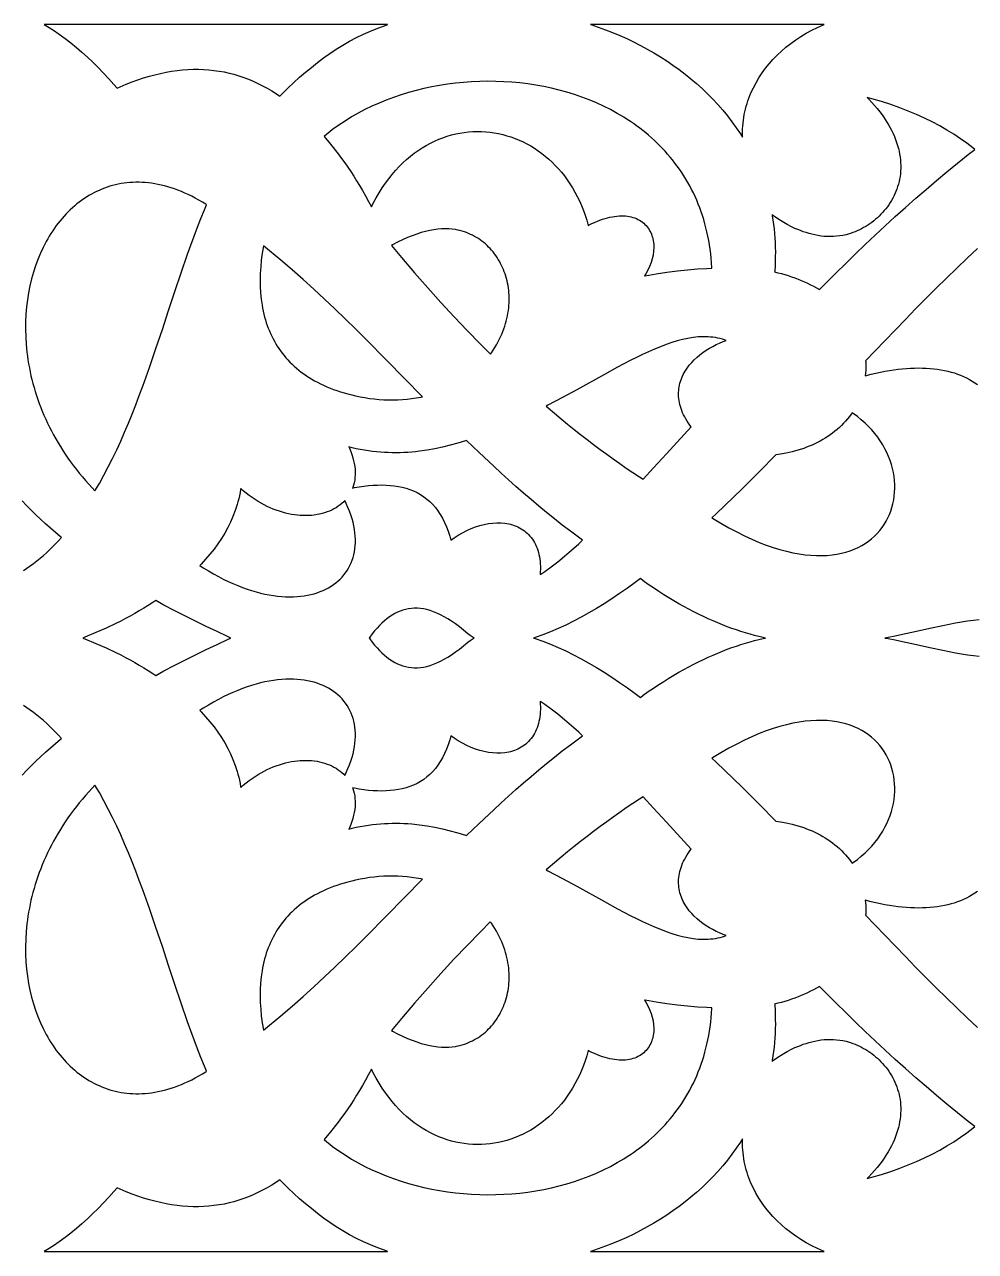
# Model space of a CAD drawing. Extents: x -340 to 340, y -265 to 265.
# Drawn here: x 3.8 to 50, y -214.8 to -155.2 of the extents above; entities that cross this region are included whole.
import ezdxf

# ---------------------------------------------------------------- set-up
doc = ezdxf.new("R2010")
doc.units = 0
doc.layers.add('LAYER_1', color=18, linetype='CONTINUOUS')

msp = doc.modelspace()

# ---------------------------------------------------------------- linework, layer by layer
at = {"layer": 'LAYER_1'}
for points in [[(21.424, -155.202), (4.742, -155.202), (4.91, -155.301), (5.197, -155.483), (5.481, -155.676), (5.761, -155.88), (6.037, -156.093), (6.31, -156.315), (6.58, -156.547), (6.846, -156.788), (7.11, -157.037), (7.37, -157.295), (7.628, -157.56), (7.883, -157.833), (8.136, -158.114), (8.288, -158.288), (8.442, -158.22), (8.73, -158.101), (9.015, -157.99), (9.297, -157.889), (9.577, -157.797), (9.854, -157.714), (10.129, -157.64), (10.401, -157.575), (10.671, -157.519), (10.938, -157.473), (11.203, -157.435), (11.465, -157.407), (11.726, -157.388), (11.984, -157.377), (12.239, -157.376), (12.492, -157.384), (12.743, -157.401), (12.992, -157.427), (13.239, -157.462), (13.483, -157.505), (13.725, -157.558), (13.965, -157.62), (14.203, -157.69), (14.438, -157.77), (14.672, -157.858), (14.903, -157.955), (15.132, -158.06), (15.359, -158.174), (15.584, -158.297), (15.807, -158.428), (16.027, -158.568), (16.192, -158.679), (16.336, -158.534), (16.604, -158.273), (16.876, -158.017), (17.154, -157.766), (17.437, -157.521), (17.726, -157.282), (18.02, -157.05), (18.32, -156.826), (18.626, -156.61), (18.938, -156.403), (19.256, -156.205), (19.581, -156.017), (19.912, -155.839), (20.25, -155.673), (20.595, -155.518), (20.946, -155.375), (21.175, -155.29), (21.404, -155.209)], [(31.286, -155.202), (31.296, -155.205), (31.653, -155.325), (32.007, -155.454), (32.357, -155.59), (32.703, -155.735), (33.044, -155.887), (33.381, -156.048), (33.713, -156.216), (34.04, -156.392), (34.362, -156.576), (34.678, -156.767), (34.988, -156.966), (35.291, -157.173), (35.589, -157.387), (35.88, -157.608), (36.163, -157.837), (36.44, -158.073), (36.709, -158.316), (36.971, -158.567), (37.224, -158.824), (37.47, -159.089), (37.707, -159.36), (37.935, -159.639), (38.154, -159.924), (38.364, -160.216), (38.565, -160.514), (38.662, -160.67), (38.661, -160.56), (38.663, -160.417), (38.669, -160.275), (38.679, -160.134), (38.693, -159.994), (38.71, -159.855), (38.731, -159.716), (38.756, -159.579), (38.784, -159.443), (38.816, -159.308), (38.852, -159.174), (38.891, -159.041), (38.933, -158.91), (38.98, -158.778), (39.081, -158.523), (39.196, -158.272), (39.325, -158.026), (39.466, -157.787), (39.619, -157.554), (39.784, -157.327), (39.961, -157.107), (40.15, -156.895), (40.35, -156.69), (40.56, -156.492), (40.781, -156.302), (41.012, -156.121), (41.253, -155.948), (41.504, -155.783), (41.764, -155.627), (42.033, -155.481), (42.311, -155.344), (42.597, -155.216), (42.633, -155.202)], [(31.919, -159.168), (31.575, -159.011), (31.224, -158.864), (30.868, -158.729), (30.506, -158.604), (30.139, -158.491), (29.768, -158.389), (29.393, -158.297), (29.013, -158.217), (28.631, -158.147), (28.246, -158.089), (27.858, -158.041), (27.469, -158.004), (27.078, -157.978), (26.686, -157.963), (26.294, -157.959), (25.902, -157.965), (25.51, -157.982), (25.119, -158.01), (24.73, -158.049), (24.342, -158.098), (23.957, -158.158), (23.574, -158.229), (23.195, -158.31), (22.819, -158.402), (22.447, -158.504), (22.08, -158.616), (21.718, -158.739), (21.361, -158.872), (21.011, -159.016), (20.666, -159.17), (20.329, -159.334), (19.999, -159.509), (19.676, -159.693), (19.362, -159.888), (19.056, -160.093), (18.759, -160.308), (18.615, -160.419), (18.473, -160.532), (18.341, -160.641), (18.65, -161.02), (19.02, -161.49), (19.188, -161.71), (19.347, -161.925), (19.497, -162.137), (19.643, -162.349), (19.784, -162.565), (19.923, -162.787), (20.063, -163.018), (20.204, -163.262), (20.349, -163.521), (20.5, -163.799), (20.64, -164.065), (20.731, -163.884), (20.871, -163.626), (21.017, -163.378), (21.168, -163.14), (21.324, -162.912), (21.485, -162.695), (21.65, -162.488), (21.82, -162.291), (21.993, -162.104), (22.171, -161.927), (22.352, -161.76), (22.537, -161.603), (22.725, -161.456), (22.916, -161.319), (23.11, -161.191), (23.307, -161.073), (23.506, -160.965), (23.707, -160.866), (23.91, -160.777), (24.114, -160.698), (24.32, -160.628), (24.527, -160.567), (24.736, -160.516), (24.944, -160.474), (25.154, -160.441), (25.363, -160.417), (25.573, -160.402), (25.782, -160.396), (25.991, -160.4), (26.2, -160.411), (26.407, -160.432), (26.613, -160.461), (26.818, -160.499), (27.021, -160.546), (27.223, -160.601), (27.422, -160.664), (27.619, -160.735), (27.814, -160.815), (28.006, -160.902), (28.195, -160.998), (28.381, -161.102), (28.563, -161.213), (28.742, -161.332), (28.917, -161.459), (29.089, -161.594), (29.255, -161.736), (29.418, -161.885), (29.575, -162.042), (29.728, -162.206), (29.876, -162.377), (30.018, -162.556), (30.155, -162.741), (30.286, -162.934), (30.411, -163.133), (30.53, -163.339), (30.643, -163.551), (30.749, -163.77), (30.848, -163.996), (30.94, -164.228), (31.024, -164.467), (31.102, -164.711), (31.172, -164.963), (31.218, -164.938), (31.354, -164.872), (31.487, -164.811), (31.617, -164.756), (31.745, -164.707), (31.87, -164.663), (31.993, -164.624), (32.113, -164.59), (32.231, -164.562), (32.346, -164.538), (32.458, -164.52), (32.568, -164.506), (32.675, -164.498), (32.779, -164.494), (32.881, -164.495), (32.98, -164.5), (33.076, -164.511), (33.17, -164.525), (33.26, -164.545), (33.348, -164.569), (33.433, -164.597), (33.514, -164.629), (33.592, -164.666), (33.667, -164.707), (33.739, -164.752), (33.806, -164.8), (33.871, -164.852), (33.931, -164.908), (33.988, -164.967), (34.04, -165.029), (34.089, -165.095), (34.134, -165.162), (34.175, -165.233), (34.211, -165.306), (34.244, -165.381), (34.272, -165.458), (34.297, -165.537), (34.318, -165.617), (34.334, -165.699), (34.347, -165.783), (34.356, -165.868), (34.36, -165.954), (34.361, -166.043), (34.352, -166.218), (34.327, -166.398), (34.286, -166.581), (34.23, -166.764), (34.159, -166.948), (34.073, -167.131), (33.971, -167.314), (33.908, -167.411), (33.936, -167.405), (34.473, -167.311), (34.996, -167.232), (35.504, -167.166), (35.998, -167.114), (36.477, -167.075), (36.942, -167.048), (37.187, -167.04), (37.186, -167.011), (37.17, -166.784), (37.151, -166.559), (37.127, -166.339), (37.099, -166.121), (37.066, -165.906), (37.03, -165.694), (36.989, -165.485), (36.944, -165.279), (36.895, -165.076), (36.842, -164.877), (36.785, -164.68), (36.724, -164.486), (36.66, -164.295), (36.592, -164.107), (36.52, -163.922), (36.444, -163.74), (36.365, -163.561), (36.282, -163.385), (36.196, -163.212), (36.106, -163.041), (36.013, -162.874), (35.917, -162.709), (35.817, -162.548), (35.714, -162.389), (35.608, -162.233), (35.499, -162.08), (35.387, -161.929), (35.272, -161.782), (35.154, -161.638), (35.033, -161.496), (34.909, -161.357), (34.783, -161.221), (34.653, -161.088), (34.521, -160.957), (34.387, -160.83), (34.25, -160.705), (34.11, -160.583), (33.968, -160.464), (33.823, -160.347), (33.676, -160.234), (33.527, -160.123), (33.375, -160.015), (33.221, -159.91), (33.066, -159.807), (32.908, -159.708), (32.585, -159.517), (32.256, -159.337)], [(41.827, -167.767), (41.975, -167.841), (42.121, -167.917), (42.265, -167.997), (42.405, -168.079), (42.752, -167.73), (43.216, -167.266), (43.684, -166.804), (44.157, -166.344), (44.634, -165.886), (45.115, -165.43), (45.6, -164.978), (46.09, -164.529), (46.584, -164.084), (47.082, -163.643), (47.584, -163.208), (48.09, -162.777), (48.6, -162.353), (49.113, -161.935), (49.63, -161.523), (49.952, -161.273), (49.858, -161.196), (49.561, -160.969), (49.252, -160.748), (48.931, -160.534), (48.597, -160.328), (48.25, -160.128), (47.89, -159.935), (47.515, -159.75), (47.127, -159.573), (46.723, -159.404), (46.305, -159.242), (45.872, -159.089), (45.422, -158.944), (44.957, -158.808), (44.722, -158.746), (44.804, -158.829), (44.948, -158.982), (45.084, -159.135), (45.213, -159.287), (45.334, -159.439), (45.447, -159.591), (45.554, -159.742), (45.653, -159.893), (45.745, -160.043), (45.831, -160.192), (45.909, -160.341), (45.981, -160.489), (46.046, -160.637), (46.105, -160.783), (46.157, -160.929), (46.202, -161.074), (46.242, -161.217), (46.276, -161.36), (46.303, -161.501), (46.325, -161.641), (46.34, -161.78), (46.35, -161.917), (46.355, -162.053), (46.354, -162.187), (46.348, -162.319), (46.336, -162.45), (46.32, -162.579), (46.299, -162.706), (46.272, -162.831), (46.241, -162.953), (46.206, -163.074), (46.166, -163.193), (46.122, -163.309), (46.074, -163.423), (46.022, -163.534), (45.966, -163.643), (45.906, -163.75), (45.843, -163.854), (45.776, -163.955), (45.706, -164.054), (45.633, -164.149), (45.556, -164.242), (45.477, -164.333), (45.395, -164.42), (45.311, -164.504), (45.224, -164.585), (45.134, -164.664), (45.042, -164.739), (44.949, -164.811), (44.853, -164.88), (44.755, -164.945), (44.655, -165.007), (44.554, -165.066), (44.451, -165.122), (44.347, -165.174), (44.242, -165.222), (44.135, -165.267), (44.027, -165.309), (43.919, -165.346), (43.809, -165.38), (43.698, -165.411), (43.546, -165.445), (43.393, -165.472), (43.239, -165.49), (43.086, -165.501), (42.934, -165.505), (42.783, -165.501), (42.632, -165.491), (42.483, -165.475), (42.335, -165.453), (42.188, -165.425), (42.043, -165.392), (41.9, -165.354), (41.759, -165.312), (41.62, -165.265), (41.483, -165.214), (41.349, -165.16), (41.217, -165.103), (41.087, -165.042), (40.839, -164.914), (40.603, -164.777), (40.38, -164.634), (40.173, -164.487), (40.104, -164.434), (40.114, -164.489), (40.148, -164.702), (40.177, -164.916), (40.203, -165.133), (40.224, -165.351), (40.241, -165.572), (40.253, -165.793), (40.261, -166.017), (40.264, -166.242), (40.263, -166.469), (40.258, -166.698), (40.248, -166.929), (40.233, -167.161), (40.228, -167.219), (40.391, -167.257), (40.559, -167.3), (40.724, -167.347), (40.887, -167.397), (41.049, -167.451), (41.208, -167.507), (41.366, -167.568), (41.522, -167.631), (41.675, -167.697)], [(11.401, -167.257), (11.711, -166.361), (11.87, -165.92), (12.03, -165.484), (12.194, -165.053), (12.36, -164.629), (12.531, -164.211), (12.638, -163.957), (12.604, -163.935), (12.431, -163.829), (12.258, -163.729), (12.087, -163.635), (11.916, -163.547), (11.747, -163.465), (11.579, -163.388), (11.411, -163.316), (11.245, -163.25), (11.081, -163.19), (10.917, -163.135), (10.754, -163.085), (10.593, -163.041), (10.433, -163.002), (10.275, -162.967), (10.118, -162.938), (9.962, -162.914), (9.807, -162.895), (9.654, -162.88), (9.503, -162.871), (9.353, -162.866), (9.204, -162.865), (9.056, -162.87), (8.911, -162.878), (8.766, -162.892), (8.624, -162.909), (8.482, -162.931), (8.343, -162.957), (8.205, -162.988), (8.068, -163.022), (7.933, -163.061), (7.8, -163.104), (7.669, -163.151), (7.539, -163.202), (7.411, -163.256), (7.284, -163.315), (7.159, -163.377), (7.037, -163.443), (6.915, -163.513), (6.796, -163.587), (6.679, -163.664), (6.563, -163.745), (6.449, -163.829), (6.338, -163.917), (6.228, -164.008), (6.12, -164.102), (6.014, -164.2), (5.911, -164.301), (5.809, -164.405), (5.71, -164.512), (5.613, -164.623), (5.517, -164.736), (5.425, -164.853), (5.334, -164.972), (5.246, -165.095), (5.16, -165.22), (5.076, -165.348), (4.995, -165.478), (4.917, -165.611), (4.841, -165.746), (4.695, -166.027), (4.561, -166.316), (4.437, -166.614), (4.324, -166.921), (4.222, -167.236), (4.131, -167.559), (4.052, -167.89), (3.985, -168.227), (3.93, -168.571), (3.888, -168.921), (3.858, -169.276), (3.841, -169.636), (3.837, -170.001), (3.847, -170.37), (3.87, -170.743), (3.907, -171.119), (3.931, -171.307), (3.959, -171.497), (3.99, -171.687), (4.025, -171.877), (4.063, -172.068), (4.105, -172.26), (4.151, -172.451), (4.201, -172.643), (4.254, -172.835), (4.311, -173.027), (4.372, -173.22), (4.437, -173.412), (4.506, -173.605), (4.579, -173.797), (4.656, -173.989), (4.737, -174.181), (4.822, -174.373), (4.911, -174.564), (5.004, -174.755), (5.101, -174.946), (5.202, -175.136), (5.308, -175.325), (5.418, -175.514), (5.532, -175.702), (5.65, -175.89), (5.773, -176.077), (5.9, -176.263), (6.032, -176.448), (6.167, -176.632), (6.308, -176.815), (6.453, -176.997), (6.602, -177.178), (6.756, -177.358), (6.914, -177.536), (7.078, -177.714), (7.212, -177.855), (7.426, -177.492), (7.647, -177.097), (7.861, -176.693), (8.068, -176.282), (8.269, -175.863), (8.465, -175.438), (8.654, -175.006), (8.839, -174.569), (9.019, -174.127), (9.195, -173.681), (9.366, -173.23), (9.534, -172.776), (9.699, -172.32), (9.86, -171.861), (10.177, -170.937), (10.486, -170.011), (10.791, -169.086), (11.095, -168.166)], [(25.746, -165.546), (25.652, -165.492), (25.557, -165.441), (25.46, -165.394), (25.36, -165.351), (25.259, -165.31), (25.156, -165.274), (25.05, -165.241), (24.943, -165.212), (24.835, -165.186), (24.725, -165.165), (24.563, -165.142), (24.397, -165.128), (24.225, -165.124), (24.047, -165.13), (23.863, -165.145), (23.672, -165.171), (23.475, -165.207), (23.272, -165.254), (23.063, -165.312), (22.846, -165.382), (22.623, -165.463), (22.393, -165.555), (22.157, -165.66), (21.913, -165.777), (21.663, -165.906), (21.616, -165.932), (22.102, -166.515), (22.741, -167.263), (23.378, -167.992), (24.015, -168.703), (24.654, -169.396), (25.293, -170.072), (25.936, -170.732), (26.42, -171.214), (26.471, -171.143), (26.556, -171.016), (26.637, -170.888), (26.714, -170.76), (26.785, -170.632), (26.852, -170.504), (26.914, -170.375), (26.972, -170.246), (27.025, -170.117), (27.074, -169.989), (27.118, -169.86), (27.159, -169.732), (27.194, -169.604), (27.226, -169.476), (27.253, -169.349), (27.277, -169.222), (27.296, -169.095), (27.311, -168.97), (27.323, -168.845), (27.33, -168.721), (27.334, -168.597), (27.334, -168.475), (27.33, -168.354), (27.323, -168.234), (27.312, -168.114), (27.297, -167.997), (27.279, -167.88), (27.257, -167.765), (27.232, -167.651), (27.204, -167.539), (27.172, -167.428), (27.137, -167.319), (27.099, -167.212), (27.058, -167.106), (27.013, -167.003), (26.966, -166.901), (26.915, -166.802), (26.862, -166.704), (26.806, -166.609), (26.747, -166.516), (26.685, -166.425), (26.62, -166.337), (26.553, -166.251), (26.483, -166.168), (26.411, -166.088), (26.336, -166.01), (26.259, -165.935), (26.179, -165.862), (26.097, -165.793), (26.012, -165.727), (25.926, -165.663), (25.837, -165.603)], [(15.862, -170.464), (15.928, -170.587), (15.997, -170.708), (16.07, -170.827), (16.147, -170.944), (16.227, -171.059), (16.311, -171.171), (16.399, -171.282), (16.49, -171.39), (16.585, -171.496), (16.683, -171.599), (16.786, -171.701), (16.892, -171.8), (17.002, -171.897), (17.116, -171.991), (17.234, -172.083), (17.355, -172.172), (17.481, -172.259), (17.611, -172.344), (17.745, -172.426), (17.883, -172.505), (18.025, -172.581), (18.172, -172.655), (18.322, -172.727), (18.477, -172.795), (18.636, -172.861), (18.8, -172.924), (18.968, -172.983), (19.14, -173.04), (19.316, -173.094), (19.498, -173.145), (19.683, -173.193), (19.873, -173.238), (20.099, -173.285), (20.326, -173.326), (20.554, -173.361), (20.782, -173.389), (21.011, -173.41), (21.239, -173.425), (21.467, -173.433), (21.695, -173.435), (21.922, -173.43), (22.148, -173.418), (22.373, -173.399), (22.596, -173.373), (22.818, -173.341), (23.038, -173.301), (23.13, -173.281), (21.379, -171.501), (20.382, -170.498), (19.882, -170.001), (19.379, -169.509), (18.872, -169.02), (18.36, -168.536), (17.843, -168.057), (17.319, -167.584), (16.787, -167.116), (16.247, -166.654), (15.698, -166.199), (15.395, -165.957), (15.392, -165.976), (15.337, -166.314), (15.294, -166.647), (15.263, -166.976), (15.244, -167.3), (15.237, -167.619), (15.242, -167.933), (15.259, -168.241), (15.289, -168.543), (15.332, -168.84), (15.357, -168.984), (15.387, -169.128), (15.419, -169.27), (15.455, -169.41), (15.494, -169.548), (15.537, -169.685), (15.582, -169.82), (15.631, -169.952), (15.684, -170.083), (15.74, -170.212), (15.799, -170.339)], [(32.6, -171.852), (31.962, -172.2), (30.626, -172.939), (29.927, -173.319), (29.208, -173.696), (29.131, -173.737), (29.225, -173.819), (29.541, -174.088), (29.857, -174.353), (30.173, -174.613), (30.489, -174.869), (30.805, -175.12), (31.122, -175.366), (31.438, -175.607), (31.755, -175.844), (32.072, -176.076), (32.389, -176.304), (32.707, -176.526), (33.024, -176.744), (33.342, -176.957), (33.66, -177.165), (33.838, -177.279), (34.339, -176.74), (34.971, -176.055), (36.171, -174.74), (36.118, -174.67), (36.046, -174.567), (35.979, -174.464), (35.917, -174.361), (35.86, -174.259), (35.809, -174.158), (35.762, -174.057), (35.721, -173.956), (35.684, -173.856), (35.653, -173.756), (35.626, -173.657), (35.604, -173.559), (35.587, -173.461), (35.574, -173.364), (35.566, -173.268), (35.563, -173.173), (35.564, -173.079), (35.569, -172.986), (35.578, -172.894), (35.592, -172.803), (35.609, -172.713), (35.63, -172.625), (35.656, -172.536), (35.716, -172.369), (35.79, -172.205), (35.876, -172.048), (35.974, -171.897), (36.082, -171.752), (36.2, -171.614), (36.326, -171.483), (36.461, -171.358), (36.602, -171.24), (36.749, -171.128), (36.902, -171.023), (37.06, -170.925), (37.222, -170.834), (37.387, -170.75), (37.555, -170.673), (37.725, -170.604), (37.873, -170.549), (37.801, -170.524), (37.689, -170.489), (37.577, -170.459), (37.463, -170.433), (37.349, -170.412), (37.233, -170.395), (37.117, -170.382), (36.999, -170.374), (36.88, -170.369), (36.761, -170.369), (36.64, -170.373), (36.518, -170.38), (36.394, -170.391), (36.271, -170.406), (36.017, -170.447), (35.759, -170.503), (35.496, -170.571), (35.229, -170.653), (34.956, -170.747), (34.679, -170.852), (34.397, -170.968), (34.109, -171.094), (33.817, -171.23), (33.52, -171.374), (33.219, -171.526)], [(45.364, -175.432), (45.237, -175.25), (45.1, -175.071), (44.951, -174.896), (44.792, -174.726), (44.622, -174.56), (44.44, -174.398), (44.247, -174.242), (44.043, -174.092), (43.994, -174.059), (43.948, -174.126), (43.862, -174.242), (43.773, -174.355), (43.679, -174.464), (43.582, -174.57), (43.481, -174.672), (43.376, -174.771), (43.269, -174.867), (43.158, -174.958), (43.045, -175.047), (42.928, -175.131), (42.809, -175.213), (42.688, -175.291), (42.564, -175.365), (42.438, -175.436), (42.309, -175.504), (42.179, -175.568), (42.047, -175.629), (41.913, -175.686), (41.778, -175.74), (41.64, -175.791), (41.363, -175.882), (41.081, -175.96), (40.796, -176.025), (40.509, -176.076), (40.294, -176.105), (39.497, -176.915), (38.654, -177.756), (38.232, -178.168), (37.811, -178.573), (37.391, -178.972), (37.181, -179.167), (37.207, -179.18), (37.615, -179.427), (38.005, -179.649), (38.386, -179.852), (38.759, -180.037), (39.123, -180.204), (39.478, -180.355), (39.824, -180.488), (40.16, -180.605), (40.488, -180.705), (40.807, -180.791), (41.117, -180.861), (41.417, -180.916), (41.708, -180.957), (41.989, -180.985), (42.262, -180.999), (42.524, -181), (42.778, -180.99), (43.021, -180.967), (43.256, -180.932), (43.481, -180.887), (43.696, -180.831), (43.902, -180.765), (44.099, -180.69), (44.286, -180.605), (44.464, -180.511), (44.632, -180.409), (44.791, -180.299), (44.941, -180.181), (45.082, -180.056), (45.213, -179.923), (45.336, -179.785), (45.448, -179.64), (45.552, -179.489), (45.646, -179.332), (45.731, -179.171), (45.807, -179.004), (45.872, -178.834), (45.929, -178.659), (45.976, -178.48), (46.013, -178.298), (46.04, -178.113), (46.058, -177.925), (46.066, -177.735), (46.064, -177.544), (46.051, -177.351), (46.029, -177.157), (45.997, -176.962), (45.954, -176.768), (45.901, -176.573), (45.838, -176.379), (45.764, -176.186), (45.68, -175.995), (45.585, -175.805), (45.48, -175.617)], [(19.728, -177.717), (19.82, -177.699), (20.049, -177.66), (20.275, -177.628), (20.498, -177.602), (20.717, -177.583), (20.932, -177.572), (21.144, -177.569), (21.352, -177.573), (21.556, -177.586), (21.755, -177.608), (21.951, -177.639), (22.142, -177.679), (22.328, -177.729), (22.51, -177.789), (22.686, -177.86), (22.857, -177.941), (23.022, -178.033), (23.181, -178.137), (23.333, -178.251), (23.479, -178.378), (23.618, -178.516), (23.749, -178.666), (23.873, -178.828), (23.989, -179.001), (24.097, -179.187), (24.197, -179.385), (24.29, -179.595), (24.374, -179.817), (24.45, -180.053), (24.504, -180.253), (24.657, -180.143), (24.863, -180.009), (25.071, -179.889), (25.281, -179.781), (25.492, -179.687), (25.702, -179.606), (25.912, -179.538), (26.121, -179.484), (26.329, -179.444), (26.533, -179.418), (26.735, -179.406), (26.933, -179.408), (27.124, -179.425), (27.221, -179.44), (27.314, -179.458), (27.406, -179.479), (27.496, -179.505), (27.584, -179.534), (27.671, -179.568), (27.755, -179.605), (27.838, -179.647), (27.918, -179.692), (27.996, -179.742), (28.071, -179.795), (28.143, -179.853), (28.213, -179.914), (28.28, -179.979), (28.343, -180.049), (28.403, -180.122), (28.46, -180.199), (28.514, -180.28), (28.563, -180.364), (28.609, -180.452), (28.652, -180.544), (28.69, -180.64), (28.724, -180.739), (28.755, -180.841), (28.781, -180.947), (28.803, -181.056), (28.821, -181.169), (28.835, -181.285), (28.845, -181.405), (28.85, -181.528), (28.851, -181.654), (28.847, -181.784), (28.839, -181.919), (28.923, -181.865), (29.072, -181.764), (29.38, -181.543), (29.699, -181.298), (30.028, -181.029), (30.368, -180.738), (30.718, -180.425), (30.901, -180.256), (30.7, -180.11), (30.306, -179.815), (29.916, -179.516), (29.531, -179.213), (29.15, -178.905), (28.773, -178.594), (28.4, -178.28), (28.03, -177.962), (27.664, -177.641), (27.301, -177.316), (26.941, -176.99), (26.583, -176.66), (25.876, -175.995), (25.263, -175.404), (25.205, -175.422), (24.835, -175.535), (24.463, -175.639), (24.091, -175.73), (23.719, -175.81), (23.347, -175.876), (22.974, -175.929), (22.786, -175.951), (22.598, -175.969), (22.41, -175.983), (22.222, -175.993), (22.033, -176), (21.843, -176.003), (21.653, -176.002), (21.462, -175.997), (21.27, -175.988), (21.078, -175.975), (20.885, -175.957), (20.691, -175.936), (20.496, -175.91), (20.3, -175.879), (20.103, -175.845), (19.905, -175.805), (19.706, -175.761), (19.545, -175.722), (19.574, -175.787), (19.638, -175.941), (19.693, -176.093), (19.74, -176.242), (19.779, -176.388), (19.809, -176.532), (19.832, -176.673), (19.847, -176.812), (19.854, -176.947), (19.853, -177.08), (19.844, -177.209), (19.829, -177.335), (19.805, -177.458), (19.775, -177.577), (19.738, -177.692)], [(19.348, -178.327), (19.297, -178.381), (19.212, -178.461), (19.121, -178.536), (19.026, -178.606), (18.927, -178.671), (18.823, -178.731), (18.716, -178.786), (18.604, -178.836), (18.489, -178.881), (18.371, -178.921), (18.25, -178.956), (18.126, -178.986), (17.999, -179.01), (17.869, -179.03), (17.737, -179.044), (17.602, -179.053), (17.466, -179.057), (17.328, -179.055), (17.187, -179.049), (17.046, -179.036), (16.903, -179.019), (16.758, -178.996), (16.613, -178.967), (16.466, -178.933), (16.319, -178.893), (16.171, -178.848), (16.023, -178.797), (15.875, -178.74), (15.726, -178.678), (15.578, -178.61), (15.429, -178.535), (15.282, -178.455), (15.135, -178.369), (14.988, -178.277), (14.843, -178.179), (14.699, -178.074), (14.556, -177.964), (14.415, -177.847), (14.293, -177.74), (14.285, -177.792), (14.259, -177.94), (14.228, -178.088), (14.194, -178.235), (14.157, -178.381), (14.116, -178.525), (14.071, -178.669), (14.023, -178.812), (13.917, -179.092), (13.797, -179.368), (13.664, -179.64), (13.517, -179.907), (13.357, -180.17), (13.184, -180.428), (12.999, -180.682), (12.8, -180.931), (12.59, -181.176), (12.367, -181.416), (12.306, -181.477), (12.477, -181.589), (12.722, -181.74), (12.965, -181.882), (13.206, -182.015), (13.445, -182.139), (13.681, -182.254), (13.915, -182.36), (14.146, -182.458), (14.375, -182.547), (14.6, -182.627), (14.823, -182.7), (15.042, -182.764), (15.258, -182.821), (15.47, -182.869), (15.679, -182.91), (15.884, -182.944), (16.086, -182.969), (16.283, -182.988), (16.476, -182.999), (16.665, -183.004), (16.85, -183.001), (17.03, -182.992), (17.206, -182.976), (17.377, -182.954), (17.543, -182.925), (17.704, -182.89), (17.86, -182.849), (18.011, -182.802), (18.157, -182.75), (18.298, -182.692), (18.433, -182.628), (18.562, -182.559), (18.686, -182.485), (18.804, -182.405), (18.916, -182.321), (19.023, -182.232), (19.124, -182.138), (19.218, -182.04), (19.307, -181.937), (19.389, -181.83), (19.465, -181.718), (19.535, -181.602), (19.599, -181.482), (19.656, -181.357), (19.707, -181.228), (19.751, -181.096), (19.788, -180.959), (19.818, -180.818), (19.841, -180.673), (19.856, -180.524), (19.864, -180.372), (19.865, -180.216), (19.858, -180.056), (19.843, -179.893), (19.82, -179.726), (19.789, -179.556), (19.749, -179.382), (19.701, -179.206), (19.644, -179.026), (19.578, -178.844), (19.503, -178.659), (19.419, -178.471)], [(39.778, -185.002), (39.68, -184.981), (39.466, -184.93), (39.25, -184.875), (39.033, -184.816), (38.814, -184.753), (38.593, -184.685), (38.371, -184.612), (38.148, -184.534), (37.923, -184.452), (37.696, -184.365), (37.467, -184.273), (37.237, -184.175), (37.005, -184.072), (36.772, -183.965), (36.537, -183.851), (36.3, -183.732), (36.062, -183.608), (35.822, -183.477), (35.58, -183.341), (35.337, -183.199), (35.092, -183.051), (34.845, -182.897), (34.597, -182.737), (34.346, -182.57), (34.094, -182.397), (33.841, -182.217), (33.706, -182.119), (33.45, -182.31), (33.075, -182.581), (32.701, -182.843), (32.327, -183.094), (31.953, -183.335), (31.579, -183.565), (31.205, -183.785), (30.831, -183.992), (30.458, -184.188), (30.085, -184.371), (29.712, -184.542), (29.338, -184.7), (28.966, -184.845), (28.593, -184.976), (28.511, -185.002), (28.593, -185.028), (28.965, -185.159), (29.338, -185.304), (29.711, -185.462), (30.084, -185.633), (30.458, -185.816), (30.831, -186.012), (31.204, -186.219), (31.578, -186.438), (31.952, -186.669), (32.326, -186.91), (32.701, -187.161), (33.075, -187.423), (33.45, -187.694), (33.706, -187.885), (33.841, -187.787), (34.094, -187.607), (34.346, -187.434), (34.597, -187.267), (34.845, -187.107), (35.092, -186.953), (35.337, -186.805), (35.58, -186.663), (35.822, -186.527), (36.062, -186.396), (36.3, -186.272), (36.537, -186.153), (36.772, -186.039), (37.005, -185.931), (37.237, -185.829), (37.467, -185.731), (37.696, -185.639), (37.923, -185.552), (38.148, -185.47), (38.371, -185.392), (38.593, -185.32), (38.814, -185.251), (39.033, -185.188), (39.25, -185.129), (39.466, -185.074), (39.68, -185.024)], [(9.801, -186.581), (10.017, -186.719), (10.168, -186.816), (10.559, -186.602), (11.063, -186.335), (11.573, -186.073), (12.09, -185.815), (12.613, -185.561), (13.142, -185.31), (13.676, -185.063), (13.811, -185.002), (13.676, -184.941), (13.142, -184.694), (12.613, -184.444), (12.09, -184.19), (11.573, -183.932), (11.063, -183.67), (10.559, -183.403), (10.168, -183.188), (10.017, -183.284), (9.801, -183.423), (9.583, -183.558), (9.364, -183.689), (9.143, -183.816), (8.92, -183.94), (8.694, -184.06), (8.465, -184.178), (8.231, -184.294), (7.752, -184.52), (7.249, -184.742), (6.719, -184.964), (6.623, -185.002), (6.719, -185.04), (7.249, -185.262), (7.752, -185.484), (8.231, -185.71), (8.465, -185.826), (8.694, -185.944), (8.92, -186.064), (9.143, -186.188), (9.364, -186.315), (9.583, -186.446)], [(23.825, -183.793), (23.657, -183.725), (23.492, -183.669), (23.332, -183.625), (23.175, -183.592), (23.022, -183.57), (22.873, -183.558), (22.727, -183.557), (22.584, -183.565), (22.444, -183.584), (22.306, -183.612), (22.171, -183.649), (22.037, -183.696), (21.906, -183.752), (21.776, -183.818), (21.649, -183.892), (21.522, -183.976), (21.398, -184.068), (21.275, -184.17), (21.153, -184.28), (21.034, -184.399), (20.915, -184.526), (20.799, -184.661), (20.684, -184.804), (20.571, -184.956), (20.539, -185.002), (20.571, -185.049), (20.684, -185.2), (20.799, -185.343), (20.915, -185.478), (21.034, -185.606), (21.153, -185.724), (21.275, -185.834), (21.398, -185.936), (21.522, -186.028), (21.648, -186.112), (21.776, -186.186), (21.906, -186.251), (22.037, -186.307), (22.171, -186.354), (22.306, -186.392), (22.444, -186.42), (22.584, -186.438), (22.727, -186.447), (22.873, -186.445), (23.022, -186.434), (23.175, -186.412), (23.332, -186.379), (23.492, -186.334), (23.657, -186.278), (23.825, -186.211), (23.997, -186.13), (24.174, -186.038), (24.354, -185.933), (24.539, -185.814), (24.727, -185.682), (24.92, -185.537), (25.118, -185.376), (25.224, -185.289), (25.331, -185.206), (25.438, -185.129), (25.544, -185.056), (25.629, -185.002), (25.543, -184.948), (25.438, -184.875), (25.33, -184.797), (25.119, -184.629), (24.92, -184.467), (24.727, -184.321), (24.539, -184.19), (24.354, -184.071), (24.174, -183.966), (23.997, -183.873)], [(17.737, -190.96), (17.869, -190.974), (17.999, -190.993), (18.126, -191.018), (18.25, -191.048), (18.371, -191.083), (18.489, -191.123), (18.604, -191.168), (18.716, -191.218), (18.823, -191.273), (18.927, -191.333), (19.026, -191.398), (19.121, -191.468), (19.212, -191.543), (19.297, -191.623), (19.348, -191.676), (19.419, -191.532), (19.503, -191.344), (19.578, -191.159), (19.644, -190.977), (19.701, -190.797), (19.749, -190.621), (19.789, -190.447), (19.82, -190.277), (19.843, -190.111), (19.858, -189.947), (19.865, -189.788), (19.865, -189.631), (19.856, -189.479), (19.841, -189.33), (19.818, -189.186), (19.788, -189.045), (19.751, -188.908), (19.707, -188.775), (19.656, -188.647), (19.599, -188.522), (19.536, -188.402), (19.466, -188.286), (19.39, -188.174), (19.307, -188.067), (19.219, -187.964), (19.124, -187.865), (19.023, -187.771), (18.917, -187.682), (18.804, -187.598), (18.686, -187.519), (18.563, -187.445), (18.433, -187.376), (18.298, -187.312), (18.158, -187.254), (18.012, -187.202), (17.861, -187.155), (17.705, -187.114), (17.544, -187.079), (17.377, -187.05), (17.206, -187.028), (17.031, -187.012), (16.851, -187.003), (16.666, -187), (16.477, -187.004), (16.284, -187.016), (16.086, -187.034), (15.885, -187.06), (15.68, -187.094), (15.471, -187.134), (15.258, -187.183), (15.042, -187.239), (14.823, -187.304), (14.601, -187.376), (14.375, -187.457), (14.147, -187.546), (13.916, -187.644), (13.682, -187.75), (13.445, -187.865), (13.207, -187.989), (12.966, -188.122), (12.722, -188.264), (12.477, -188.415), (12.306, -188.526), (12.367, -188.587), (12.59, -188.828), (12.8, -189.073), (12.999, -189.322), (13.184, -189.576), (13.357, -189.834), (13.517, -190.097), (13.664, -190.364), (13.797, -190.636), (13.917, -190.912), (14.023, -191.192), (14.071, -191.336), (14.116, -191.479), (14.157, -191.623), (14.194, -191.769), (14.228, -191.916), (14.259, -192.064), (14.285, -192.213), (14.293, -192.264), (14.415, -192.157), (14.556, -192.04), (14.699, -191.93), (14.843, -191.825), (14.988, -191.727), (15.135, -191.635), (15.282, -191.549), (15.429, -191.469), (15.578, -191.394), (15.726, -191.326), (15.874, -191.264), (16.023, -191.207), (16.171, -191.156), (16.319, -191.111), (16.466, -191.071), (16.613, -191.037), (16.758, -191.008), (16.903, -190.985), (17.046, -190.968), (17.187, -190.955), (17.328, -190.948), (17.466, -190.947), (17.602, -190.951)], [(19.727, -192.286), (19.738, -192.312), (19.775, -192.427), (19.805, -192.546), (19.829, -192.669), (19.844, -192.795), (19.853, -192.924), (19.854, -193.057), (19.847, -193.192), (19.832, -193.33), (19.809, -193.472), (19.779, -193.615), (19.74, -193.762), (19.693, -193.911), (19.638, -194.063), (19.574, -194.217), (19.545, -194.282), (19.706, -194.243), (19.905, -194.199), (20.103, -194.16), (20.3, -194.125), (20.496, -194.094), (20.691, -194.069), (20.885, -194.047), (21.078, -194.03), (21.27, -194.016), (21.462, -194.007), (21.653, -194.002), (21.843, -194.001), (22.033, -194.004), (22.222, -194.011), (22.41, -194.021), (22.599, -194.035), (22.973, -194.074), (23.347, -194.128), (23.719, -194.194), (24.091, -194.273), (24.463, -194.365), (24.835, -194.468), (25.205, -194.582), (25.264, -194.6), (25.876, -194.009), (26.583, -193.344), (26.941, -193.014), (27.301, -192.688), (27.664, -192.363), (28.03, -192.042), (28.4, -191.724), (28.773, -191.41), (29.15, -191.099), (29.531, -190.791), (29.916, -190.488), (30.306, -190.189), (30.7, -189.894), (30.901, -189.748), (30.718, -189.579), (30.367, -189.266), (30.028, -188.975), (29.698, -188.706), (29.38, -188.461), (29.071, -188.24), (28.923, -188.139), (28.839, -188.085), (28.847, -188.22), (28.851, -188.35), (28.85, -188.477), (28.845, -188.599), (28.835, -188.719), (28.822, -188.835), (28.804, -188.948), (28.781, -189.057), (28.755, -189.163), (28.725, -189.265), (28.69, -189.364), (28.652, -189.46), (28.61, -189.552), (28.564, -189.64), (28.514, -189.724), (28.461, -189.805), (28.404, -189.882), (28.344, -189.955), (28.28, -190.025), (28.213, -190.09), (28.144, -190.152), (28.071, -190.209), (27.996, -190.263), (27.918, -190.312), (27.838, -190.357), (27.756, -190.399), (27.671, -190.436), (27.585, -190.47), (27.496, -190.499), (27.406, -190.525), (27.314, -190.547), (27.221, -190.565), (27.124, -190.579), (26.933, -190.596), (26.735, -190.598), (26.533, -190.586), (26.329, -190.56), (26.122, -190.52), (25.913, -190.466), (25.702, -190.399), (25.492, -190.318), (25.281, -190.223), (25.071, -190.116), (24.863, -189.995), (24.657, -189.861), (24.504, -189.752), (24.45, -189.952), (24.374, -190.187), (24.29, -190.41), (24.197, -190.62), (24.097, -190.817), (23.989, -191.003), (23.873, -191.177), (23.749, -191.338), (23.618, -191.488), (23.479, -191.626), (23.333, -191.753), (23.181, -191.868), (23.022, -191.971), (22.857, -192.063), (22.686, -192.144), (22.51, -192.215), (22.328, -192.275), (22.142, -192.325), (21.951, -192.365), (21.755, -192.396), (21.556, -192.417), (21.352, -192.43), (21.144, -192.435), (20.932, -192.431), (20.717, -192.42), (20.498, -192.402), (20.275, -192.376), (20.049, -192.343), (19.82, -192.304)], [(38.005, -190.355), (37.615, -190.577), (37.207, -190.824), (37.181, -190.837), (37.391, -191.032), (37.811, -191.431), (38.232, -191.836), (38.654, -192.248), (39.497, -193.089), (40.294, -193.899), (40.509, -193.928), (40.797, -193.979), (41.081, -194.044), (41.363, -194.122), (41.64, -194.213), (41.778, -194.264), (41.913, -194.318), (42.047, -194.375), (42.179, -194.436), (42.309, -194.5), (42.438, -194.568), (42.564, -194.639), (42.688, -194.713), (42.809, -194.791), (42.928, -194.873), (43.045, -194.958), (43.158, -195.046), (43.269, -195.138), (43.376, -195.233), (43.481, -195.332), (43.582, -195.434), (43.679, -195.54), (43.773, -195.649), (43.862, -195.762), (43.948, -195.878), (43.994, -195.945), (44.043, -195.912), (44.247, -195.762), (44.44, -195.606), (44.622, -195.445), (44.792, -195.279), (44.951, -195.108), (45.1, -194.933), (45.237, -194.754), (45.364, -194.572), (45.48, -194.387), (45.585, -194.199), (45.68, -194.01), (45.764, -193.818), (45.838, -193.625), (45.901, -193.431), (45.954, -193.237), (45.997, -193.042), (46.029, -192.847), (46.051, -192.653), (46.064, -192.46), (46.066, -192.269), (46.058, -192.079), (46.04, -191.891), (46.013, -191.706), (45.976, -191.524), (45.929, -191.346), (45.872, -191.171), (45.807, -191), (45.731, -190.833), (45.646, -190.672), (45.552, -190.515), (45.448, -190.364), (45.336, -190.219), (45.213, -190.081), (45.082, -189.949), (44.941, -189.823), (44.791, -189.705), (44.632, -189.595), (44.464, -189.493), (44.286, -189.399), (44.099, -189.315), (43.902, -189.239), (43.696, -189.173), (43.481, -189.117), (43.256, -189.072), (43.021, -189.037), (42.778, -189.015), (42.524, -189.004), (42.262, -189.005), (41.989, -189.019), (41.708, -189.047), (41.417, -189.088), (41.117, -189.143), (40.807, -189.213), (40.488, -189.299), (40.16, -189.399), (39.824, -189.516), (39.478, -189.649), (39.123, -189.8), (38.759, -189.967), (38.386, -190.152)], [(6.338, -206.088), (6.449, -206.176), (6.563, -206.26), (6.679, -206.34), (6.796, -206.418), (6.915, -206.491), (7.037, -206.561), (7.159, -206.627), (7.284, -206.689), (7.411, -206.748), (7.539, -206.803), (7.669, -206.854), (7.8, -206.9), (7.933, -206.943), (8.068, -206.982), (8.205, -207.017), (8.343, -207.047), (8.482, -207.073), (8.624, -207.095), (8.766, -207.113), (8.911, -207.126), (9.056, -207.135), (9.204, -207.139), (9.352, -207.139), (9.503, -207.134), (9.654, -207.124), (9.807, -207.109), (9.962, -207.09), (10.118, -207.066), (10.275, -207.037), (10.433, -207.002), (10.593, -206.963), (10.754, -206.919), (10.917, -206.869), (11.08, -206.814), (11.245, -206.754), (11.411, -206.688), (11.579, -206.616), (11.747, -206.539), (11.916, -206.457), (12.087, -206.369), (12.258, -206.274), (12.431, -206.175), (12.604, -206.069), (12.638, -206.047), (12.531, -205.793), (12.36, -205.375), (12.194, -204.951), (12.03, -204.52), (11.87, -204.084), (11.711, -203.643), (11.401, -202.747), (11.095, -201.838), (10.791, -200.918), (10.486, -199.993), (10.177, -199.067), (9.86, -198.143), (9.699, -197.684), (9.534, -197.228), (9.366, -196.774), (9.194, -196.323), (9.019, -195.877), (8.839, -195.435), (8.654, -194.998), (8.464, -194.566), (8.269, -194.141), (8.068, -193.723), (7.861, -193.311), (7.647, -192.907), (7.426, -192.512), (7.212, -192.15), (7.078, -192.291), (6.914, -192.468), (6.756, -192.647), (6.602, -192.826), (6.453, -193.007), (6.308, -193.189), (6.167, -193.373), (6.032, -193.557), (5.9, -193.742), (5.773, -193.928), (5.65, -194.115), (5.532, -194.302), (5.418, -194.49), (5.308, -194.679), (5.202, -194.869), (5.101, -195.059), (5.004, -195.25), (4.911, -195.441), (4.822, -195.632), (4.737, -195.824), (4.656, -196.016), (4.579, -196.208), (4.506, -196.4), (4.437, -196.592), (4.372, -196.785), (4.311, -196.977), (4.254, -197.169), (4.201, -197.362), (4.151, -197.553), (4.105, -197.745), (4.063, -197.936), (4.025, -198.127), (3.99, -198.318), (3.959, -198.508), (3.931, -198.698), (3.907, -198.885), (3.87, -199.262), (3.847, -199.635), (3.837, -200.004), (3.841, -200.368), (3.858, -200.729), (3.888, -201.084), (3.93, -201.434), (3.985, -201.778), (4.052, -202.115), (4.131, -202.446), (4.222, -202.769), (4.324, -203.084), (4.437, -203.391), (4.561, -203.689), (4.695, -203.978), (4.841, -204.258), (4.917, -204.393), (4.995, -204.526), (5.076, -204.657), (5.16, -204.785), (5.246, -204.91), (5.334, -205.032), (5.425, -205.152), (5.517, -205.268), (5.613, -205.382), (5.71, -205.492), (5.809, -205.6), (5.911, -205.704), (6.014, -205.805), (6.12, -205.902), (6.228, -205.997)], [(34.971, -193.949), (34.339, -193.264), (33.838, -192.725), (33.66, -192.839), (33.342, -193.047), (33.024, -193.26), (32.707, -193.478), (32.389, -193.7), (32.072, -193.928), (31.755, -194.16), (31.438, -194.397), (31.122, -194.638), (30.805, -194.884), (30.489, -195.135), (30.173, -195.391), (29.857, -195.651), (29.541, -195.916), (29.225, -196.185), (29.131, -196.267), (29.208, -196.308), (29.927, -196.685), (30.626, -197.065), (31.962, -197.805), (32.6, -198.152), (33.219, -198.478), (33.52, -198.63), (33.817, -198.774), (34.109, -198.91), (34.397, -199.036), (34.679, -199.152), (34.956, -199.257), (35.229, -199.351), (35.496, -199.433), (35.759, -199.501), (36.017, -199.557), (36.271, -199.598), (36.394, -199.613), (36.518, -199.624), (36.64, -199.631), (36.761, -199.635), (36.88, -199.635), (36.999, -199.63), (37.117, -199.622), (37.233, -199.609), (37.349, -199.592), (37.463, -199.571), (37.577, -199.545), (37.689, -199.515), (37.801, -199.48), (37.873, -199.455), (37.725, -199.4), (37.555, -199.331), (37.387, -199.254), (37.222, -199.17), (37.06, -199.079), (36.902, -198.981), (36.749, -198.876), (36.602, -198.764), (36.461, -198.646), (36.326, -198.521), (36.2, -198.39), (36.082, -198.251), (35.974, -198.107), (35.876, -197.956), (35.79, -197.798), (35.716, -197.635), (35.656, -197.467), (35.63, -197.379), (35.609, -197.29), (35.592, -197.201), (35.578, -197.11), (35.569, -197.018), (35.564, -196.925), (35.563, -196.83), (35.566, -196.735), (35.574, -196.639), (35.587, -196.542), (35.604, -196.445), (35.626, -196.346), (35.653, -196.247), (35.684, -196.147), (35.721, -196.047), (35.762, -195.946), (35.809, -195.845), (35.86, -195.744), (35.917, -195.642), (35.979, -195.539), (36.046, -195.436), (36.118, -195.333), (36.171, -195.263)], [(21.379, -198.503), (23.13, -196.723), (23.038, -196.703), (22.818, -196.664), (22.596, -196.631), (22.373, -196.606), (22.148, -196.587), (21.922, -196.575), (21.695, -196.57), (21.467, -196.571), (21.239, -196.579), (21.01, -196.594), (20.782, -196.616), (20.554, -196.644), (20.326, -196.678), (20.099, -196.719), (19.873, -196.766), (19.683, -196.811), (19.498, -196.859), (19.316, -196.91), (19.14, -196.964), (18.968, -197.021), (18.8, -197.08), (18.636, -197.143), (18.477, -197.209), (18.322, -197.277), (18.172, -197.349), (18.025, -197.423), (17.883, -197.499), (17.745, -197.578), (17.611, -197.66), (17.481, -197.745), (17.355, -197.832), (17.234, -197.921), (17.116, -198.013), (17.002, -198.107), (16.892, -198.204), (16.786, -198.303), (16.683, -198.405), (16.585, -198.508), (16.49, -198.614), (16.399, -198.722), (16.311, -198.833), (16.227, -198.945), (16.147, -199.06), (16.07, -199.177), (15.997, -199.296), (15.928, -199.417), (15.862, -199.54), (15.799, -199.665), (15.74, -199.792), (15.684, -199.921), (15.631, -200.052), (15.582, -200.184), (15.537, -200.319), (15.494, -200.456), (15.455, -200.594), (15.419, -200.734), (15.387, -200.876), (15.357, -201.02), (15.332, -201.164), (15.289, -201.461), (15.259, -201.763), (15.242, -202.071), (15.237, -202.385), (15.244, -202.704), (15.263, -203.028), (15.294, -203.357), (15.337, -203.69), (15.392, -204.028), (15.395, -204.047), (15.698, -203.805), (16.247, -203.35), (16.787, -202.888), (17.319, -202.42), (17.843, -201.947), (18.36, -201.468), (18.872, -200.984), (19.379, -200.495), (19.882, -200.003), (20.382, -199.506)], [(26.806, -203.395), (26.862, -203.3), (26.915, -203.202), (26.966, -203.103), (27.013, -203.001), (27.057, -202.898), (27.099, -202.792), (27.137, -202.685), (27.172, -202.576), (27.203, -202.465), (27.232, -202.353), (27.257, -202.239), (27.278, -202.124), (27.297, -202.008), (27.311, -201.89), (27.322, -201.771), (27.33, -201.65), (27.334, -201.529), (27.334, -201.407), (27.33, -201.283), (27.322, -201.159), (27.311, -201.034), (27.296, -200.909), (27.276, -200.782), (27.253, -200.655), (27.225, -200.528), (27.194, -200.4), (27.158, -200.272), (27.118, -200.144), (27.073, -200.015), (27.024, -199.887), (26.971, -199.758), (26.913, -199.629), (26.851, -199.5), (26.784, -199.372), (26.713, -199.244), (26.636, -199.116), (26.555, -198.988), (26.469, -198.861), (26.418, -198.79), (25.935, -199.272), (25.293, -199.932), (24.653, -200.608), (24.015, -201.301), (23.378, -202.012), (22.741, -202.741), (22.102, -203.49), (21.616, -204.072), (21.663, -204.098), (21.913, -204.227), (22.157, -204.344), (22.393, -204.449), (22.623, -204.541), (22.846, -204.622), (23.063, -204.692), (23.272, -204.75), (23.476, -204.797), (23.672, -204.833), (23.863, -204.859), (24.047, -204.874), (24.225, -204.88), (24.397, -204.876), (24.563, -204.862), (24.725, -204.839), (24.835, -204.818), (24.943, -204.792), (25.05, -204.763), (25.156, -204.73), (25.259, -204.694), (25.36, -204.653), (25.46, -204.61), (25.557, -204.563), (25.652, -204.512), (25.746, -204.458), (25.837, -204.401), (25.926, -204.341), (26.012, -204.277), (26.097, -204.211), (26.179, -204.142), (26.259, -204.069), (26.336, -203.994), (26.411, -203.916), (26.483, -203.836), (26.553, -203.753), (26.62, -203.667), (26.685, -203.579), (26.747, -203.488)], [(48.09, -207.226), (47.584, -206.796), (47.082, -206.36), (46.584, -205.92), (46.09, -205.475), (45.6, -205.026), (45.115, -204.574), (44.634, -204.118), (44.157, -203.66), (43.684, -203.2), (43.216, -202.738), (42.752, -202.275), (42.405, -201.925), (42.265, -202.008), (42.122, -202.087), (41.975, -202.164), (41.827, -202.237), (41.676, -202.307), (41.522, -202.373), (41.367, -202.437), (41.209, -202.497), (41.049, -202.553), (40.887, -202.607), (40.724, -202.657), (40.559, -202.704), (40.391, -202.748), (40.228, -202.785), (40.233, -202.843), (40.248, -203.075), (40.258, -203.306), (40.263, -203.534), (40.264, -203.761), (40.261, -203.987), (40.253, -204.21), (40.24, -204.432), (40.224, -204.652), (40.203, -204.871), (40.177, -205.087), (40.148, -205.302), (40.114, -205.515), (40.104, -205.571), (40.174, -205.517), (40.381, -205.37), (40.603, -205.228), (40.84, -205.091), (41.088, -204.962), (41.218, -204.901), (41.349, -204.844), (41.484, -204.79), (41.62, -204.739), (41.759, -204.692), (41.9, -204.65), (42.043, -204.612), (42.188, -204.579), (42.335, -204.551), (42.483, -204.529), (42.632, -204.513), (42.783, -204.503), (42.934, -204.499), (43.086, -204.503), (43.239, -204.514), (43.393, -204.532), (43.546, -204.559), (43.698, -204.593), (43.809, -204.624), (43.919, -204.658), (44.027, -204.695), (44.135, -204.737), (44.242, -204.782), (44.347, -204.83), (44.451, -204.882), (44.554, -204.938), (44.655, -204.997), (44.755, -205.059), (44.853, -205.124), (44.949, -205.193), (45.042, -205.265), (45.134, -205.34), (45.224, -205.419), (45.311, -205.5), (45.395, -205.584), (45.477, -205.672), (45.556, -205.762), (45.632, -205.855), (45.706, -205.951), (45.776, -206.049), (45.842, -206.15), (45.906, -206.254), (45.965, -206.361), (46.022, -206.47), (46.074, -206.581), (46.122, -206.695), (46.166, -206.811), (46.206, -206.93), (46.241, -207.05), (46.272, -207.173), (46.298, -207.298), (46.32, -207.425), (46.336, -207.554), (46.348, -207.685), (46.354, -207.817), (46.355, -207.951), (46.35, -208.087), (46.34, -208.224), (46.324, -208.363), (46.303, -208.503), (46.275, -208.644), (46.242, -208.787), (46.202, -208.93), (46.156, -209.075), (46.104, -209.22), (46.046, -209.367), (45.981, -209.514), (45.909, -209.663), (45.83, -209.811), (45.745, -209.961), (45.653, -210.111), (45.554, -210.262), (45.447, -210.413), (45.334, -210.565), (45.213, -210.717), (45.084, -210.869), (44.948, -211.022), (44.804, -211.175), (44.722, -211.258), (44.957, -211.196), (45.422, -211.06), (45.872, -210.915), (46.305, -210.762), (46.723, -210.6), (47.127, -210.431), (47.515, -210.254), (47.89, -210.069), (48.25, -209.876), (48.597, -209.676), (48.931, -209.469), (49.252, -209.255), (49.561, -209.035), (49.858, -208.807), (49.952, -208.73), (49.63, -208.481), (49.113, -208.069), (48.6, -207.651)], [(29.876, -207.627), (29.728, -207.798), (29.575, -207.962), (29.418, -208.119), (29.255, -208.268), (29.089, -208.41), (28.917, -208.545), (28.742, -208.672), (28.563, -208.791), (28.381, -208.902), (28.195, -209.006), (28.006, -209.102), (27.814, -209.189), (27.619, -209.269), (27.422, -209.34), (27.223, -209.404), (27.021, -209.458), (26.818, -209.505), (26.613, -209.543), (26.407, -209.572), (26.2, -209.593), (25.991, -209.605), (25.782, -209.608), (25.573, -209.602), (25.363, -209.587), (25.154, -209.564), (24.944, -209.531), (24.736, -209.489), (24.527, -209.437), (24.32, -209.377), (24.114, -209.306), (23.91, -209.227), (23.707, -209.138), (23.506, -209.039), (23.307, -208.931), (23.11, -208.813), (22.916, -208.686), (22.725, -208.548), (22.537, -208.401), (22.352, -208.244), (22.171, -208.077), (21.993, -207.9), (21.82, -207.713), (21.65, -207.516), (21.485, -207.309), (21.324, -207.092), (21.168, -206.864), (21.017, -206.626), (20.871, -206.378), (20.731, -206.12), (20.64, -205.939), (20.501, -206.205), (20.35, -206.483), (20.204, -206.742), (20.063, -206.986), (19.924, -207.217), (19.784, -207.439), (19.643, -207.655), (19.498, -207.867), (19.347, -208.079), (19.189, -208.294), (19.021, -208.514), (18.65, -208.984), (18.341, -209.363), (18.473, -209.472), (18.615, -209.585), (18.759, -209.696), (19.056, -209.911), (19.362, -210.116), (19.676, -210.311), (19.999, -210.495), (20.329, -210.67), (20.666, -210.834), (21.011, -210.988), (21.361, -211.132), (21.718, -211.265), (22.08, -211.388), (22.447, -211.5), (22.819, -211.603), (23.195, -211.694), (23.574, -211.775), (23.957, -211.846), (24.342, -211.906), (24.73, -211.955), (25.119, -211.994), (25.51, -212.022), (25.902, -212.039), (26.294, -212.045), (26.686, -212.041), (27.078, -212.026), (27.469, -212), (27.858, -211.963), (28.246, -211.916), (28.631, -211.857), (29.013, -211.788), (29.392, -211.707), (29.768, -211.616), (30.139, -211.513), (30.506, -211.4), (30.868, -211.275), (31.224, -211.14), (31.575, -210.993), (31.918, -210.836), (32.256, -210.667), (32.585, -210.487), (32.908, -210.296), (33.065, -210.197), (33.221, -210.094), (33.375, -209.989), (33.527, -209.881), (33.676, -209.77), (33.823, -209.657), (33.968, -209.54), (34.11, -209.421), (34.25, -209.299), (34.387, -209.174), (34.521, -209.047), (34.653, -208.916), (34.783, -208.783), (34.909, -208.647), (35.033, -208.508), (35.154, -208.366), (35.272, -208.222), (35.387, -208.074), (35.499, -207.924), (35.608, -207.771), (35.714, -207.615), (35.817, -207.456), (35.917, -207.295), (36.013, -207.13), (36.106, -206.963), (36.196, -206.792), (36.282, -206.619), (36.365, -206.443), (36.444, -206.264), (36.52, -206.082), (36.592, -205.897), (36.66, -205.709), (36.724, -205.518), (36.785, -205.324), (36.842, -205.127), (36.895, -204.927), (36.944, -204.725), (36.989, -204.519), (37.03, -204.31), (37.066, -204.098), (37.099, -203.883), (37.127, -203.665), (37.151, -203.444), (37.17, -203.22), (37.186, -202.993), (37.187, -202.963), (36.942, -202.956), (36.477, -202.929), (35.998, -202.89), (35.504, -202.838), (34.996, -202.772), (34.473, -202.693), (33.936, -202.599), (33.908, -202.593), (33.971, -202.69), (34.073, -202.872), (34.159, -203.056), (34.23, -203.24), (34.286, -203.423), (34.327, -203.605), (34.352, -203.785), (34.361, -203.96), (34.36, -204.05), (34.356, -204.136), (34.347, -204.221), (34.334, -204.304), (34.318, -204.387), (34.297, -204.467), (34.272, -204.546), (34.244, -204.623), (34.211, -204.698), (34.175, -204.771), (34.134, -204.841), (34.089, -204.909), (34.04, -204.974), (33.988, -205.037), (33.931, -205.096), (33.871, -205.151), (33.806, -205.204), (33.739, -205.252), (33.667, -205.297), (33.592, -205.338), (33.514, -205.375), (33.433, -205.407), (33.348, -205.435), (33.26, -205.459), (33.17, -205.479), (33.076, -205.493), (32.98, -205.504), (32.881, -205.509), (32.779, -205.51), (32.675, -205.506), (32.568, -205.498), (32.458, -205.484), (32.346, -205.466), (32.231, -205.442), (32.113, -205.414), (31.993, -205.38), (31.87, -205.341), (31.745, -205.297), (31.617, -205.248), (31.487, -205.193), (31.354, -205.132), (31.218, -205.066), (31.172, -205.041), (31.102, -205.293), (31.024, -205.537), (30.94, -205.776), (30.848, -206.008), (30.749, -206.234), (30.643, -206.453), (30.53, -206.665), (30.411, -206.871), (30.286, -207.071), (30.155, -207.263), (30.018, -207.448)], [(32.704, -214.269), (32.358, -214.414), (32.008, -214.55), (31.654, -214.679), (31.297, -214.799), (31.287, -214.802), (42.633, -214.802), (42.597, -214.788), (42.31, -214.66), (42.032, -214.523), (41.763, -214.377), (41.503, -214.221), (41.253, -214.056), (41.011, -213.883), (40.78, -213.702), (40.559, -213.512), (40.349, -213.314), (40.149, -213.109), (39.961, -212.897), (39.784, -212.677), (39.619, -212.45), (39.465, -212.217), (39.324, -211.978), (39.196, -211.732), (39.081, -211.481), (38.979, -211.226), (38.933, -211.094), (38.891, -210.963), (38.852, -210.83), (38.816, -210.696), (38.784, -210.561), (38.756, -210.425), (38.731, -210.288), (38.71, -210.149), (38.693, -210.01), (38.679, -209.87), (38.669, -209.729), (38.663, -209.587), (38.661, -209.444), (38.662, -209.334), (38.565, -209.489), (38.364, -209.788), (38.154, -210.08), (37.935, -210.365), (37.707, -210.644), (37.47, -210.915), (37.225, -211.18), (36.971, -211.437), (36.709, -211.688), (36.44, -211.931), (36.164, -212.167), (35.88, -212.396), (35.589, -212.617), (35.292, -212.831), (34.988, -213.038), (34.678, -213.237), (34.362, -213.428), (34.041, -213.612), (33.714, -213.788), (33.382, -213.956), (33.045, -214.117)], [(4.911, -214.703), (4.743, -214.802), (21.422, -214.802), (21.404, -214.795), (21.175, -214.714), (20.946, -214.629), (20.595, -214.486), (20.25, -214.331), (19.912, -214.165), (19.581, -213.987), (19.256, -213.799), (18.938, -213.601), (18.626, -213.394), (18.32, -213.178), (18.02, -212.954), (17.726, -212.722), (17.437, -212.483), (17.154, -212.238), (16.876, -211.987), (16.604, -211.731), (16.336, -211.47), (16.192, -211.325), (16.027, -211.436), (15.806, -211.576), (15.584, -211.707), (15.359, -211.83), (15.132, -211.944), (14.903, -212.049), (14.672, -212.146), (14.438, -212.234), (14.203, -212.313), (13.965, -212.384), (13.725, -212.445), (13.483, -212.498), (13.239, -212.542), (12.992, -212.577), (12.743, -212.603), (12.492, -212.62), (12.239, -212.628), (11.983, -212.626), (11.726, -212.616), (11.465, -212.597), (11.203, -212.568), (10.938, -212.531), (10.671, -212.484), (10.401, -212.428), (10.129, -212.364), (9.854, -212.29), (9.577, -212.207), (9.297, -212.114), (9.015, -212.013), (8.73, -211.902), (8.442, -211.783), (8.288, -211.715), (8.136, -211.889), (7.883, -212.17), (7.628, -212.443), (7.37, -212.709), (7.11, -212.966), (6.846, -213.216), (6.58, -213.457), (6.31, -213.689), (6.037, -213.911), (5.761, -214.124), (5.481, -214.328), (5.198, -214.521)]]:
    msp.add_lwpolyline(points, close=True, dxfattribs=at)
for points in [[(50.079, -166.087), (49.578, -166.557), (49.077, -167.035), (48.577, -167.521), (48.077, -168.014), (47.578, -168.514), (47.079, -169.019), (46.58, -169.528), (45.585, -170.56), (44.651, -171.538), (44.654, -171.583), (44.658, -171.719), (44.658, -171.858), (44.653, -171.998), (44.644, -172.139), (44.632, -172.269), (44.927, -172.191), (45.152, -172.138), (45.373, -172.09), (45.59, -172.048), (45.805, -172.01), (46.017, -171.978), (46.225, -171.95), (46.431, -171.927), (46.633, -171.909), (46.832, -171.896), (47.028, -171.888), (47.22, -171.885), (47.409, -171.887), (47.595, -171.894), (47.778, -171.906), (47.957, -171.923), (48.133, -171.945), (48.306, -171.972), (48.474, -172.003), (48.64, -172.04), (48.802, -172.082), (48.96, -172.129), (49.114, -172.181), (49.265, -172.238), (49.412, -172.301), (49.555, -172.368), (49.695, -172.44), (49.83, -172.518), (49.961, -172.6), (50.088, -172.688)], [(3.74, -181.721), (3.907, -181.611), (4.072, -181.496), (4.234, -181.377), (4.394, -181.253), (4.551, -181.126), (4.706, -180.994), (4.858, -180.859), (5.008, -180.72), (5.155, -180.577), (5.301, -180.43), (5.444, -180.279), (5.585, -180.125), (5.588, -180.121), (5.545, -180.086), (5.294, -179.877), (5.048, -179.665), (4.806, -179.45), (4.57, -179.233), (4.339, -179.012), (4.113, -178.79), (3.892, -178.564), (3.677, -178.335)], [(50.172, -184.12), (49.891, -184.149), (49.604, -184.186), (49.312, -184.231), (49.014, -184.283), (48.711, -184.341), (48.404, -184.404), (47.771, -184.542), (47.116, -184.688), (46.439, -184.835), (46.091, -184.907), (45.738, -184.975), (45.588, -185.002), (45.738, -185.029), (46.091, -185.097), (46.439, -185.169), (47.116, -185.316), (47.771, -185.462), (48.404, -185.6), (48.711, -185.663), (49.014, -185.721), (49.312, -185.773), (49.604, -185.818), (49.891, -185.856), (50.172, -185.884)], [(3.677, -191.67), (3.892, -191.441), (4.113, -191.215), (4.339, -190.992), (4.57, -190.772), (4.806, -190.555), (5.048, -190.34), (5.294, -190.128), (5.545, -189.919), (5.588, -189.883), (5.585, -189.879), (5.444, -189.725), (5.301, -189.574), (5.155, -189.428), (5.008, -189.284), (4.858, -189.145), (4.706, -189.01), (4.551, -188.878), (4.394, -188.751), (4.234, -188.628), (4.072, -188.508), (3.907, -188.394), (3.74, -188.283)], [(50.087, -197.316), (49.96, -197.404), (49.829, -197.486), (49.694, -197.564), (49.555, -197.636), (49.412, -197.703), (49.265, -197.766), (49.114, -197.823), (48.959, -197.875), (48.801, -197.922), (48.639, -197.964), (48.474, -198), (48.305, -198.032), (48.133, -198.059), (47.957, -198.081), (47.778, -198.098), (47.595, -198.11), (47.409, -198.117), (47.22, -198.119), (47.027, -198.115), (46.831, -198.108), (46.632, -198.095), (46.43, -198.077), (46.225, -198.054), (46.016, -198.026), (45.805, -197.993), (45.59, -197.956), (45.372, -197.913), (45.152, -197.866), (44.927, -197.813), (44.632, -197.734), (44.644, -197.865), (44.653, -198.006), (44.658, -198.146), (44.658, -198.285), (44.654, -198.421), (44.651, -198.466), (45.585, -199.444), (46.58, -200.476), (47.079, -200.985), (47.578, -201.49), (48.077, -201.99), (48.577, -202.483), (49.077, -202.969), (49.578, -203.447), (50.079, -203.917)]]:
    msp.add_lwpolyline(points, dxfattribs=at)

doc.saveas('drawing.dxf')
